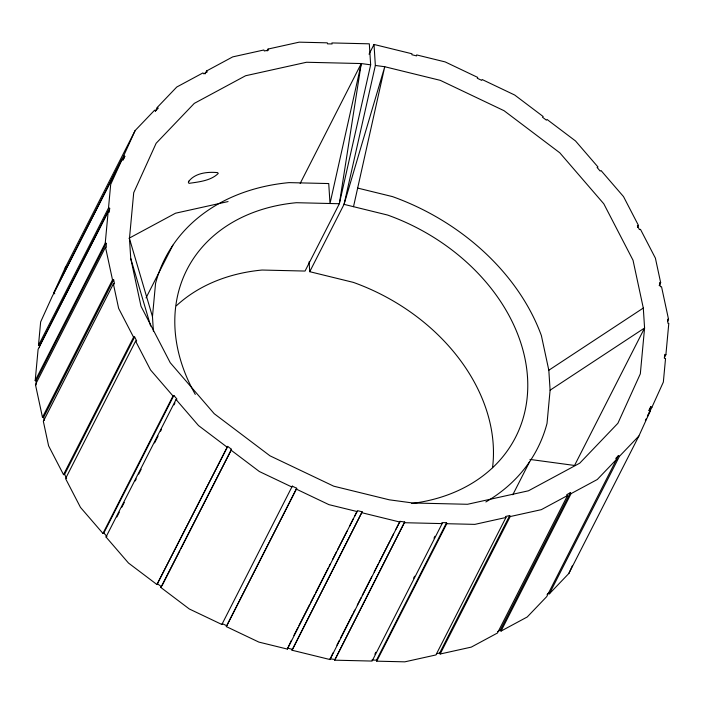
<?xml version="1.0" encoding="UTF-8"?>
<svg xmlns="http://www.w3.org/2000/svg" width="704" height="704" viewBox="0 0 704 704"><rect width="100%" height="100%" fill="white"/><g stroke="black" fill="none" stroke-linecap="round" stroke-linejoin="round"><path stroke-width="1.06" d="M35.2 380.635L105.239 243.179L106.102 243.294L36.062 380.75L35.2 380.635L38.104 349.316L108.143 211.851L109.322 212.142L109.674 208.27L108.504 207.979L38.465 345.444L39.635 345.726L109.674 208.27M38.465 345.444L40.647 321.93L52.096 296.692L122.135 159.227L123.244 159.755L124.802 156.314L123.693 155.786L53.654 293.242L54.771 293.77M39.459 347.662L39.635 345.726M105.239 243.179L108.143 211.851M108.504 207.979L110.686 184.474L122.135 159.227M637.446 227.366L638.44 225.412L623.515 196.601L601.049 170.562L600.16 171.046L597.098 167.49L597.986 167.006L575.52 140.967L547.043 119.46L546.383 120.155L542.494 117.216L543.162 116.53L514.686 95.022L482.134 79.517L481.738 80.379L477.303 78.267L477.69 77.405L445.139 61.908L416.654 54.921L416.566 55.889L411.875 54.736L411.963 53.768L374.009 44.458L375.355 65.454L384.754 66.73L440.299 80.353L504.046 110.704L559.812 152.821L603.812 203.826L633.028 260.242L643.298 308.044L644.582 327.994L640.323 373.833L617.901 423.271L579.753 463.162L528.458 490.794L467.526 504.284L412.782 502.99L389.286 499.814L333.74 486.191L269.993 455.831L214.227 413.714L170.227 362.71L141.011 306.293L130.742 258.491L129.457 238.542L133.716 192.702L156.138 143.273L194.286 103.382L245.582 75.75L306.504 62.26L361.258 63.554L370.656 64.821L339.346 203.729L305.034 271.058L262.09 270.037A184.448 141.706 27 0 0 176.361 305.774M153.41 331.32L152.469 316.624L155.549 283.422A209.044 160.6 27 0 1 289.071 182.618L328.733 183.559L330.009 203.509L361.258 63.554L300.159 183.462M113.67 279.858L43.63 417.322L42.469 417.287L112.508 279.831L113.67 279.858L114.532 283.897L113.379 283.87L43.34 421.326L48.602 445.852L63.527 474.654L133.566 337.198L134.631 336.961L136.664 340.894L135.599 341.123L65.56 478.588L80.485 507.399L102.951 533.438L172.99 395.982L173.879 395.498L176.942 399.054L176.053 399.529L106.014 536.994L128.48 563.033L156.957 584.54L227.656 446.389L231.546 449.319L160.838 587.47L189.314 608.978L221.866 624.483L292.292 486.156L296.736 488.277L226.31 626.595L258.861 642.092L287.346 649.079L291.412 640.314M509.696 515.566L439.657 653.022L440.167 654.007L510.206 516.551L509.696 515.566L505.454 516.507L505.965 517.484L435.926 654.949L404.809 661.839L376.728 661.17L446.767 523.714L446.547 522.702L441.927 522.597L442.138 523.6L372.099 661.065L334.69 660.176L404.686 521.981L399.986 521.347L329.991 659.542L292.037 650.232L362.164 511.808L357.474 510.655L287.346 649.079M292.037 650.232L362.164 511.808M357.518 188.038L392.454 196.601A209.044 160.6 27 0 1 541.385 335.614L548.821 370.234L550.106 390.183L547.026 423.386A209.044 160.6 27 0 1 485.839 501.952M664.4 357.614L665.896 354.684L668.8 323.365L667.938 323.25L667.682 319.255L668.545 319.37L667.55 321.323M361.258 63.554L339.346 203.729L296.393 202.708A184.448 141.706 27 0 0 195.29 394.425M353.505 206.686L384.754 66.73L344.045 204.362L309.734 271.691L353.311 282.374A184.448 141.706 27 0 1 492.536 467.702M375.355 65.454L344.045 204.362L387.614 215.054A184.448 141.706 27 0 1 527.331 374.748A184.448 141.706 27 0 1 411.734 503.483M53.654 293.242L65.102 268.004L135.142 130.548L154.625 110.176L155.602 110.906L158.259 108.126L157.282 107.395L176.766 87.023L202.963 72.917L203.729 73.806L207.302 71.878L206.527 70.99L232.725 56.883L263.833 49.993L264.343 50.978L268.585 50.037L268.074 49.051L299.191 42.161L327.272 42.83L327.492 43.842L332.112 43.947L331.901 42.935L369.31 43.824L370.656 64.821M123.693 155.786L135.142 130.548M221.866 624.483L222.262 623.621L226.697 625.733M292.292 486.156L291.905 487.018L259.354 471.522L230.877 450.014M226.31 626.595L296.736 488.277M547.07 594.484L548.398 593.094L549.375 593.824L568.858 573.452L572.378 565.69M665.896 354.684L664.717 354.402L664.365 358.274L665.535 358.556L663.353 382.07L651.904 407.308L650.795 406.78L649.229 410.23L650.346 410.758L638.898 435.996L568.858 573.452M122.822 160.213L124.802 156.314M155.302 111.294L157.282 107.395M42.469 417.287L35.455 384.63L105.494 247.166L106.357 247.28L106.102 243.294M205.04 73.92L206.527 70.99M267.08 51.005L268.074 49.051M146.027 297.915L172.876 245.221M63.527 474.654L64.592 474.426L134.631 336.961M102.951 533.438L103.84 532.954L173.879 395.498M116.838 517.009L119.319 512.142M121.81 507.267L124.291 502.392M135.221 480.946L136.215 478.993M138.697 474.118L141.178 469.242M154.59 442.922L158.066 436.102M160.556 431.226L161.542 429.273M173.967 404.897L174.962 402.952M369.046 54.208L374.009 44.458M156.957 584.54L227.656 446.389M161.999 585.807L179.881 550.713M180.875 548.759L231.546 449.319M293.894 635.439L297.862 627.642M298.857 625.689L309.786 604.243M310.781 602.29L314.758 594.493M315.744 592.548L328.17 568.172M329.164 566.218L330.15 564.274M332.64 559.398L336.609 551.602M337.603 549.648L347.046 531.124M349.527 526.249L353.496 518.452M354.49 516.498L356.981 511.632M329.991 659.542L332.922 652.96M336.899 645.154L339.381 640.279M340.375 638.334L352.792 613.958M353.786 612.014L354.781 610.06M357.262 605.185L361.24 597.388M362.234 595.434L371.668 576.919M374.15 572.044L378.127 564.238M379.122 562.294L390.051 540.848M391.046 538.894L393.527 534.019M396.009 529.144L399.986 521.347M334.69 660.176L404.686 521.981M374.871 654.201L375.857 652.256M413.609 578.16L414.603 576.215M433.981 538.19L434.975 536.246M376.728 661.17L376.508 660.158L446.547 522.702M512.794 494.762L529.698 461.586M659.173 285.595L660.66 282.674L655.398 258.148L640.473 229.346L639.408 229.574L637.375 225.65L638.44 225.412M570.31 492.738L500.271 630.194L501.037 631.083L571.076 493.627L570.31 492.738L566.738 494.666L567.512 495.546L497.473 633.01L471.275 647.117L440.167 654.007M549.375 593.824L619.414 456.368L618.438 455.638L546.718 596.605L527.234 616.977L501.037 631.083M648.806 410.687L650.795 406.78M647.926 415.114L651.904 407.308M645.374 420.508L646.369 418.554M647.363 416.601L650.346 410.758M65.102 268.004L66.607 266.438M160.838 587.47L161.506 586.784L157.617 583.845M618.438 455.638L615.78 458.41L616.757 459.149L597.274 479.512L571.076 493.627M619.414 456.368L638.898 435.996M548.821 370.234L643.298 308.044M550.106 390.183L644.582 327.994L574.543 465.458L529.936 459.422M128.999 238.278L175.542 213.206L228.07 201.573M106.014 536.994L106.902 536.51L103.84 532.954M567.512 495.546L541.314 509.661L510.206 516.551M497.596 631.638L500.271 630.194M505.965 517.484L474.848 524.374L446.767 523.714M436.471 653.734L439.657 653.022M660.66 282.674L659.507 282.638L660.37 286.678L661.531 286.713L668.545 319.37M404.73 522.72L442.138 523.6M371.888 660.053L376.508 660.158M35.455 384.63L36.318 384.745M329.947 658.803L334.646 659.446M357.386 511.623L328.9 504.636L296.349 489.13M362.076 512.776L400.03 522.078M287.434 648.111L292.125 649.264M226.996 447.084L198.519 425.577L176.053 399.529M172.99 395.982L150.524 369.934L135.599 341.123M133.566 337.198L118.642 308.387L113.379 283.87M64.592 474.426L66.625 478.35M129.457 238.542L152.469 316.624M130.742 258.491L150.638 326.022M105.494 247.166L112.508 279.831M43.63 417.322L44.282 420.35M309.1 261.835L309.734 271.691M36.062 380.75L36.256 383.742M188.945 181.104L188.338 182.222L188.962 183.357C198.933 181.887 210.786 180.787 218.214 173.483L217.721 172.647C207.997 171.626 195.51 172.823 188.945 181.104"/></g></svg>
